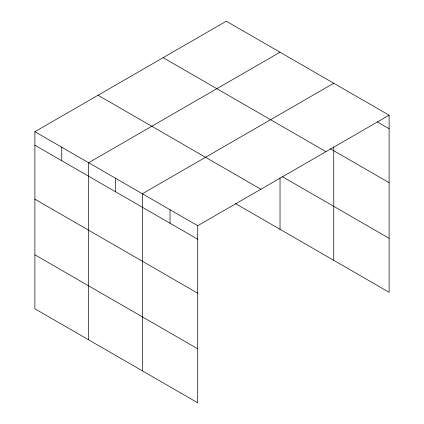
<?xml version="1.0" encoding="UTF-8"?>
<svg xmlns="http://www.w3.org/2000/svg" width="424" height="424" viewBox="0 0 424 424"><rect width="100%" height="100%" fill="white"/><g stroke="black" fill="none" stroke-linecap="round" stroke-linejoin="round"><path stroke-width="0.64" d="M333.757 146.778L333.757 260.331M34.885 131.71L197.706 225.716L197.706 402.8L34.885 308.794L34.885 131.71L226.294 21.2L389.115 115.206L389.115 292.29L235.437 203.568M280.026 52.221L88.616 162.731L88.616 339.815M333.757 83.242L142.347 193.752L142.347 370.836M197.706 225.716L389.115 115.206M377.254 121.858L389.115 128.705M330.328 148.75L389.115 182.691M163.129 57.669L325.95 151.675M282.31 176.644L389.115 238.309M98.05 95.241L260.871 189.247M34.885 145.209L197.706 239.216M34.885 199.19L197.706 293.196M34.885 254.813L197.706 348.814M280.026 177.958L280.026 229.31M170.029 209.732L170.029 223.236M115.482 178.239L115.482 191.743M61.75 147.218L61.75 160.717"/></g></svg>
